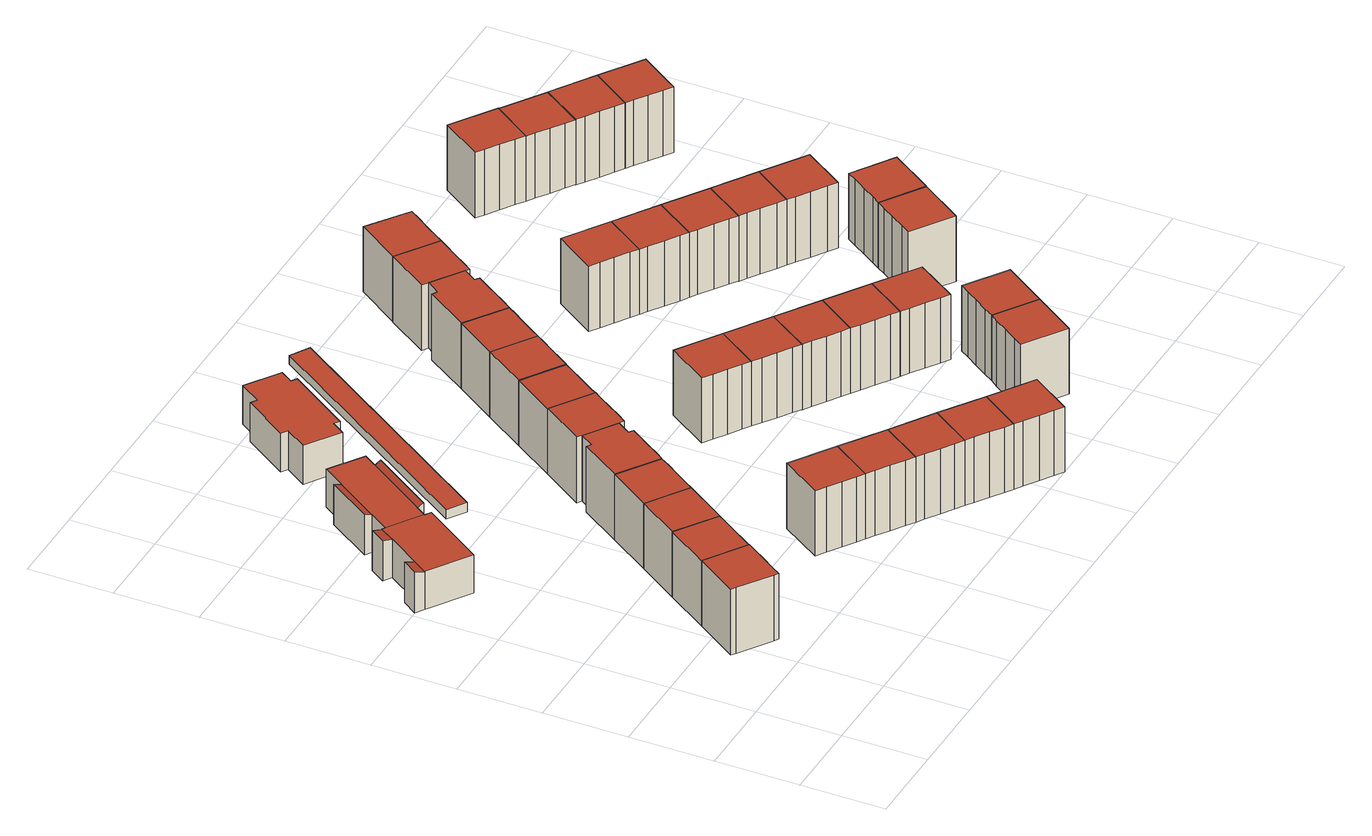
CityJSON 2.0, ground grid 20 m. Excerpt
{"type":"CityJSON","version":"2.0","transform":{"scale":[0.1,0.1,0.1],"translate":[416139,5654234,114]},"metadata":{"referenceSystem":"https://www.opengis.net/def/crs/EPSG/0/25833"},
"CityObjects":{
"building1":{"type":"Building","attributes":{"Dachtyp_tdc":"tdcPolyFlatRoof","Gemeindeschluessel":14612000,"Dachneigung":0,"QualitaetDacherkennung":58,"Geometrietyp2DReferenz":"3000","measuredHeight":16.73,"function":"31001_9998","roofType":"1000"},"geometry":[{"type":"Solid","lod":"2","boundaries":[[[[0,1,2,3]],[[1,4,5,2]],[[4,6,7,5]],[[6,8,9,7]],[[8,10,11,9]],[[10,12,13,11]],[[12,14,15,13]],[[14,16,17,15]],[[16,0,3,17]],[[16,14,12,10,8,6,4,1,0]],[[3,2,5,7,9,11,13,15,17]]]],"semantics":{"surfaces":[{"type":"WallSurface"},{"type":"RoofSurface"},{"type":"GroundSurface"}],"values":[[0,0,0,0,0,0,0,0,0,1,2]]}}]},
"building2":{"type":"Building","attributes":{"Dachtyp_tdc":"tdcPolyFlatRoof","Gemeindeschluessel":14612000,"Dachneigung":0,"QualitaetDacherkennung":48,"Geometrietyp2DReferenz":"3000","measuredHeight":16.63,"function":"31001_9998","roofType":"1000"},"geometry":[{"type":"Solid","lod":"2","boundaries":[[[[18,19,20,21]],[[19,22,9,20]],[[22,23,7,9]],[[22,19,18,24,25,26,23]],[[7,27,28,29,21,20,9]],[[23,26,27,7]],[[26,25,28,27]],[[25,24,29,28]],[[24,18,21,29]]]],"semantics":{"surfaces":[{"type":"WallSurface"},{"type":"RoofSurface"},{"type":"GroundSurface"}],"values":[[0,0,0,1,2,0,0,0,0]]}}]},
"building3":{"type":"Building","attributes":{"Gemeindeschluessel":14612000,"Geometrietyp2DReferenz":"3000","function":"31001_9998","roofType":"9999"},"children":["building3-1","building3-2","building3-3","building3-4","building3-5","building3-6"]},
"building3-1":{"type":"BuildingPart","attributes":{"Dachtyp_tdc":"tdcPolyFlatRoof","Dachneigung":15.28,"QualitaetDacherkennung":47,"Geometrietyp2DReferenz":"3000","measuredHeight":10.28,"roofType":"2100"},"parents":["building3"],"geometry":[{"type":"MultiSurface","lod":"2","boundaries":[[[30,31,32,33]],[[31,34,35,32]],[[34,36,37,35]],[[36,34,31,30]],[[33,32,35,37]]],"semantics":{"surfaces":[{"type":"WallSurface"},{"type":"RoofSurface"},{"type":"GroundSurface"}],"values":[0,0,0,1,2]}}]},
"building3-2":{"type":"BuildingPart","attributes":{"Dachtyp_tdc":"tdcPolyFlatRoof","Dachneigung":18.58,"QualitaetDacherkennung":58,"Geometrietyp2DReferenz":"3000","measuredHeight":10.23,"roofType":"2100"},"parents":["building3"],"geometry":[{"type":"MultiSurface","lod":"2","boundaries":[[[38,39,40,41]],[[42,43,44,45]],[[43,38,41,44]],[[43,42,39,38]],[[41,40,45,44]]],"semantics":{"surfaces":[{"type":"WallSurface"},{"type":"RoofSurface"},{"type":"GroundSurface"}],"values":[0,0,0,1,2]}}]},
"building3-3":{"type":"BuildingPart","attributes":{"Dachtyp_tdc":"tdcPolyFlatRoof","Dachneigung":10.5,"QualitaetDacherkennung":47,"Geometrietyp2DReferenz":"3000","measuredHeight":10.16,"roofType":"2100"},"parents":["building3"],"geometry":[{"type":"MultiSurface","lod":"2","boundaries":[[[46,47,48,49]],[[47,50,51,48]],[[52,46,49,53]],[[52,50,47,46]],[[49,48,51,53]]],"semantics":{"surfaces":[{"type":"WallSurface"},{"type":"RoofSurface"},{"type":"GroundSurface"}],"values":[0,0,0,1,2]}}]},
"building3-4":{"type":"BuildingPart","attributes":{"Dachtyp_tdc":"tdcPolyFlatRoof","Dachneigung":0,"QualitaetDacherkennung":80,"Geometrietyp2DReferenz":"3000","measuredHeight":9.72,"roofType":"1000"},"parents":["building3"],"geometry":[{"type":"MultiSurface","lod":"2","boundaries":[[[54,55,56,57,58]],[[50,59,60,51]],[[59,61,45,60]],[[61,42,45]],[[62,40,39]],[[62,63,64,40]],[[63,65,66,64]],[[65,67,68,69,66]],[[67,65,63,62,61,59,50,55,54]],[[57,56,51,60,45,40,64,66,69]]],"semantics":{"surfaces":[{"type":"WallSurface"},{"type":"RoofSurface"},{"type":"GroundSurface"}],"values":[0,0,0,0,0,0,0,0,1,2]}}]},
"building3-5":{"type":"BuildingPart","attributes":{"Dachtyp_tdc":"tdcPolyFlatRoof","Dachneigung":0,"QualitaetDacherkennung":65,"Geometrietyp2DReferenz":"3000","measuredHeight":9.79,"roofType":"1000"},"parents":["building3"],"geometry":[{"type":"MultiSurface","lod":"2","boundaries":[[[70,71,30,33,72]],[[73,74,52,53,37,36]],[[75,56,55]],[[75,76,77,56]],[[76,70,72,77]],[[76,75,78,74,73,71,70]],[[72,33,37,53,51,56,77]]],"semantics":{"surfaces":[{"type":"WallSurface"},{"type":"RoofSurface"},{"type":"GroundSurface"}],"values":[0,0,0,0,0,1,2]}}]},
"building3-6":{"type":"BuildingPart","attributes":{"Dachtyp_tdc":"tdcPolyFlatRoof","Dachneigung":25.01,"QualitaetDacherkennung":67,"Geometrietyp2DReferenz":"3000","measuredHeight":10.28,"roofType":"2100"},"parents":["building3"],"geometry":[{"type":"MultiSurface","lod":"2","boundaries":[[[79,58,57,80]],[[68,81,82,69]],[[81,79,80,82]],[[81,68,58,79]],[[80,57,69,82]]],"semantics":{"surfaces":[{"type":"WallSurface"},{"type":"RoofSurface"},{"type":"GroundSurface"}],"values":[0,0,0,1,2]}}]},
"building4":{"type":"Building","attributes":{"Dachtyp_tdc":"tdcPolyFlatRoof","Gemeindeschluessel":14612000,"Dachneigung":0,"QualitaetDacherkennung":60,"Geometrietyp2DReferenz":"3000","measuredHeight":16.72,"function":"31001_9998","roofType":"1000"},"geometry":[{"type":"Solid","lod":"2","boundaries":[[[[83,84,27,28]],[[84,85,86,27]],[[85,87,88,86]],[[87,89,90,88]],[[89,91,92,90]],[[91,93,94,92]],[[93,83,28,94]],[[93,91,89,87,85,84,83]],[[28,27,86,88,90,92,94]]]],"semantics":{"surfaces":[{"type":"WallSurface"},{"type":"RoofSurface"},{"type":"GroundSurface"}],"values":[[0,0,0,0,0,0,0,1,2]]}}]},
"building5":{"type":"Building","attributes":{"Dachtyp_tdc":"tdcPolyFlatRoof","Gemeindeschluessel":14612000,"Dachneigung":0,"QualitaetDacherkennung":59,"Geometrietyp2DReferenz":"3000","measuredHeight":16.73,"function":"31001_9998","roofType":"1000"},"geometry":[{"type":"Solid","lod":"2","boundaries":[[[[95,87,88,96]],[[87,85,86,88]],[[85,97,98,86]],[[97,99,100,98]],[[99,101,102,100]],[[101,103,104,102]],[[103,95,96,104]],[[103,101,99,97,85,87,95]],[[96,88,86,98,100,102,104]]]],"semantics":{"surfaces":[{"type":"WallSurface"},{"type":"RoofSurface"},{"type":"GroundSurface"}],"values":[[0,0,0,0,0,0,0,1,2]]}}]},
"building6":{"type":"Building","attributes":{"Dachtyp_tdc":"tdcPolyFlatRoof","Gemeindeschluessel":14612000,"Dachneigung":0,"QualitaetDacherkennung":59,"Geometrietyp2DReferenz":"3000","measuredHeight":16.77,"function":"31001_9998","roofType":"1000"},"geometry":[{"type":"Solid","lod":"2","boundaries":[[[[105,106,107,108]],[[106,109,110,107]],[[109,111,112,110]],[[111,113,100,112]],[[113,114,98,100]],[[114,115,116,98]],[[115,117,118,116]],[[119,120,121,122]],[[120,123,124,121]],[[123,105,108,124]],[[123,120,119,117,115,114,113,111,109,106,105]],[[108,107,110,112,100,98,116,118,122,121,124]],[[117,119,122,118]]]],"semantics":{"surfaces":[{"type":"WallSurface"},{"type":"RoofSurface"},{"type":"GroundSurface"}],"values":[[0,0,0,0,0,0,0,0,0,0,1,2,0]]}}]},
"building7":{"type":"Building","attributes":{"Dachtyp_tdc":"tdcPolyFlatRoof","Gemeindeschluessel":14612000,"Dachneigung":0,"QualitaetDacherkennung":51,"Geometrietyp2DReferenz":"3000","measuredHeight":16.73,"function":"31001_9998","roofType":"1000"},"geometry":[{"type":"Solid","lod":"2","boundaries":[[[[125,126,127,128]],[[126,129,130,127]],[[129,131,132,130]],[[131,133,134,132]],[[133,135,136,134]],[[135,137,138,136]],[[137,125,128,138]],[[137,135,133,131,129,126,125]],[[128,127,130,132,134,136,138]]]],"semantics":{"surfaces":[{"type":"WallSurface"},{"type":"RoofSurface"},{"type":"GroundSurface"}],"values":[[0,0,0,0,0,0,0,1,2]]}}]},
"building8":{"type":"Building","attributes":{"Dachtyp_tdc":"tdcPolyFlatRoof","Gemeindeschluessel":14612000,"Dachneigung":0,"QualitaetDacherkennung":55,"Geometrietyp2DReferenz":"3000","measuredHeight":16.73,"function":"31001_9998","roofType":"1000"},"geometry":[{"type":"Solid","lod":"2","boundaries":[[[[139,140,141,142]],[[140,135,136,141]],[[135,133,134,136]],[[133,143,144,134]],[[143,145,146,144]],[[145,147,148,146]],[[147,139,142,148]],[[147,145,143,133,135,140,139]],[[142,141,136,134,144,146,148]]]],"semantics":{"surfaces":[{"type":"WallSurface"},{"type":"RoofSurface"},{"type":"GroundSurface"}],"values":[[0,0,0,0,0,0,0,1,2]]}}]},
"building9":{"type":"Building","attributes":{"Dachtyp_tdc":"tdcPolyFlatRoof","Gemeindeschluessel":14612000,"Dachneigung":0,"QualitaetDacherkennung":57,"Geometrietyp2DReferenz":"3000","measuredHeight":16.73,"function":"31001_9998","roofType":"1000"},"geometry":[{"type":"Solid","lod":"2","boundaries":[[[[120,119,122,121]],[[119,149,150,122]],[[149,151,152,150]],[[151,153,154,152]],[[153,155,156,154]],[[155,157,158,156]],[[157,159,160,158]],[[159,161,162,160]],[[161,120,121,162]],[[161,159,157,155,153,151,149,119,120]],[[121,122,150,152,154,156,158,160,162]]]],"semantics":{"surfaces":[{"type":"WallSurface"},{"type":"RoofSurface"},{"type":"GroundSurface"}],"values":[[0,0,0,0,0,0,0,0,0,1,2]]}}]},
"building10":{"type":"Building","attributes":{"Dachtyp_tdc":"tdcPolyFlatRoof","Gemeindeschluessel":14612000,"Dachneigung":0,"QualitaetDacherkennung":72,"Geometrietyp2DReferenz":"3000","measuredHeight":9.89,"function":"31001_9998","roofType":"1000"},"geometry":[{"type":"Solid","lod":"2","boundaries":[[[[163,164,165,166]],[[164,167,168,165]],[[167,169,170,168]],[[169,171,172,170]],[[171,173,174,172]],[[173,175,176,174]],[[175,177,178,176]],[[177,179,180,178]],[[179,181,182,180]],[[181,183,184,182]],[[183,185,186,184]],[[185,163,166,186]],[[185,183,181,179,177,175,173,171,169,167,164,163]],[[166,165,168,170,172,174,176,178,180,182,184,186]]]],"semantics":{"surfaces":[{"type":"WallSurface"},{"type":"RoofSurface"},{"type":"GroundSurface"}],"values":[[0,0,0,0,0,0,0,0,0,0,0,0,1,2]]}}]},
"building11":{"type":"Building","attributes":{"Dachtyp_tdc":"tdcPolyFlatRoof","Gemeindeschluessel":14612000,"Dachneigung":0,"QualitaetDacherkennung":54,"Geometrietyp2DReferenz":"3000","measuredHeight":16.71,"function":"31001_9998","roofType":"1000"},"geometry":[{"type":"Solid","lod":"2","boundaries":[[[[187,188,189,190]],[[188,145,146,189]],[[145,143,144,146]],[[143,191,192,144]],[[191,193,194,192]],[[193,195,196,194]],[[195,187,190,196]],[[195,193,191,143,145,188,187]],[[190,189,146,144,192,194,196]]]],"semantics":{"surfaces":[{"type":"WallSurface"},{"type":"RoofSurface"},{"type":"GroundSurface"}],"values":[[0,0,0,0,0,0,0,1,2]]}}]},
"building12":{"type":"Building","attributes":{"Dachtyp_tdc":"tdcPolyFlatRoof","Gemeindeschluessel":14612000,"Dachneigung":2.97,"QualitaetDacherkennung":89,"Geometrietyp2DReferenz":"3000","measuredHeight":2.44,"function":"31001_2463","roofType":"2100"},"geometry":[{"type":"Solid","lod":"2","boundaries":[[[[197,198,199,200]],[[198,201,202,199]],[[201,203,204,202]],[[203,197,200,204]],[[203,201,198,197]],[[200,199,202,204]]]],"semantics":{"surfaces":[{"type":"WallSurface"},{"type":"RoofSurface"},{"type":"GroundSurface"}],"values":[[0,0,0,0,1,2]]}}]},
"building13":{"type":"Building","attributes":{"Dachtyp_tdc":"tdcPolyFlatRoof","Gemeindeschluessel":14612000,"Dachneigung":0,"QualitaetDacherkennung":47,"Geometrietyp2DReferenz":"3000","measuredHeight":16.6,"function":"31001_9998","roofType":"1000"},"geometry":[{"type":"Solid","lod":"2","boundaries":[[[[205,206,152,154]],[[206,207,208,152]],[[207,209,210,208]],[[209,211,212,210]],[[211,213,214,212]],[[213,215,216,214]],[[215,205,154,216]],[[215,213,211,209,207,206,205]],[[154,152,208,210,212,214,216]]]],"semantics":{"surfaces":[{"type":"WallSurface"},{"type":"RoofSurface"},{"type":"GroundSurface"}],"values":[[0,0,0,0,0,0,0,1,2]]}}]},
"building14":{"type":"Building","attributes":{"Dachtyp_tdc":"tdcPolyFlatRoof","Gemeindeschluessel":14612000,"Dachneigung":0,"QualitaetDacherkennung":55,"Geometrietyp2DReferenz":"3000","measuredHeight":16.75,"function":"31001_9998","roofType":"1000"},"geometry":[{"type":"Solid","lod":"2","boundaries":[[[[217,218,219,220]],[[218,193,194,219]],[[193,191,192,194]],[[191,221,222,192]],[[221,223,224,222]],[[223,225,226,224]],[[225,217,220,226]],[[225,223,221,191,193,218,217]],[[220,219,194,192,222,224,226]]]],"semantics":{"surfaces":[{"type":"WallSurface"},{"type":"RoofSurface"},{"type":"GroundSurface"}],"values":[[0,0,0,0,0,0,0,1,2]]}}]},
"building15":{"type":"Building","attributes":{"Dachtyp_tdc":"tdcPolyFlatRoof","Gemeindeschluessel":14612000,"Dachneigung":0,"QualitaetDacherkennung":54,"Geometrietyp2DReferenz":"3000","measuredHeight":16.69,"function":"31001_9998","roofType":"1000"},"geometry":[{"type":"Solid","lod":"2","boundaries":[[[[227,228,208,210]],[[228,229,230,208]],[[229,231,232,230]],[[231,233,234,232]],[[233,235,236,234]],[[235,237,238,236]],[[237,227,210,238]],[[237,235,233,231,229,228,227]],[[210,208,230,232,234,236,238]]]],"semantics":{"surfaces":[{"type":"WallSurface"},{"type":"RoofSurface"},{"type":"GroundSurface"}],"values":[[0,0,0,0,0,0,0,1,2]]}}]},
"building16":{"type":"Building","attributes":{"Dachtyp_tdc":"tdcPolyFlatRoof","Gemeindeschluessel":14612000,"Dachneigung":0,"QualitaetDacherkennung":51,"Geometrietyp2DReferenz":"3000","measuredHeight":16.77,"function":"31001_9998","roofType":"1000"},"geometry":[{"type":"Solid","lod":"2","boundaries":[[[[239,240,241,242]],[[240,243,244,241]],[[243,245,246,244]],[[245,223,224,246]],[[223,221,222,224]],[[221,247,248,222]],[[247,239,242,248]],[[247,221,223,245,243,240,239]],[[242,241,244,246,224,222,248]]]],"semantics":{"surfaces":[{"type":"WallSurface"},{"type":"RoofSurface"},{"type":"GroundSurface"}],"values":[[0,0,0,0,0,0,0,1,2]]}}]},
"building17":{"type":"Building","attributes":{"Dachtyp_tdc":"tdcPolyFlatRoof","Gemeindeschluessel":14612000,"Dachneigung":0,"QualitaetDacherkennung":54,"Geometrietyp2DReferenz":"3000","measuredHeight":16.66,"function":"31001_9998","roofType":"1000"},"geometry":[{"type":"Solid","lod":"2","boundaries":[[[[249,250,251,252]],[[250,253,254,251]],[[253,255,256,254]],[[255,257,258,256]],[[257,259,260,258]],[[259,261,262,260]],[[261,249,252,262]],[[261,259,257,255,253,250,249]],[[252,251,254,256,258,260,262]]]],"semantics":{"surfaces":[{"type":"WallSurface"},{"type":"RoofSurface"},{"type":"GroundSurface"}],"values":[[0,0,0,0,0,0,0,1,2]]}}]},
"building18":{"type":"Building","attributes":{"Dachtyp_tdc":"tdcPolyFlatRoof","Gemeindeschluessel":14612000,"Dachneigung":0,"QualitaetDacherkennung":50,"Geometrietyp2DReferenz":"3000","measuredHeight":16.63,"function":"31001_9998","roofType":"1000"},"geometry":[{"type":"Solid","lod":"2","boundaries":[[[[231,229,230,232]],[[229,263,264,230]],[[263,265,266,264]],[[265,267,268,266]],[[267,269,270,268]],[[269,271,272,270]],[[271,231,232,272]],[[271,269,267,265,263,229,231]],[[232,230,264,266,268,270,272]]]],"semantics":{"surfaces":[{"type":"WallSurface"},{"type":"RoofSurface"},{"type":"GroundSurface"}],"values":[[0,0,0,0,0,0,0,1,2]]}}]},
"building19":{"type":"Building","attributes":{"Dachtyp_tdc":"tdcPolyFlatRoof","Gemeindeschluessel":14612000,"Dachneigung":0,"QualitaetDacherkennung":56,"Geometrietyp2DReferenz":"3000","measuredHeight":16.66,"function":"31001_9998","roofType":"1000"},"geometry":[{"type":"Solid","lod":"2","boundaries":[[[[273,274,275,276]],[[274,259,260,275]],[[259,257,258,260]],[[257,277,278,258]],[[277,279,280,278]],[[279,281,282,280]],[[281,273,276,282]],[[281,279,277,257,259,274,273]],[[276,275,260,258,278,280,282]]]],"semantics":{"surfaces":[{"type":"WallSurface"},{"type":"RoofSurface"},{"type":"GroundSurface"}],"values":[[0,0,0,0,0,0,0,1,2]]}}]},
"building20":{"type":"Building","attributes":{"Dachtyp_tdc":"tdcPolyFlatRoof","Gemeindeschluessel":14612000,"Dachneigung":0,"QualitaetDacherkennung":61,"Geometrietyp2DReferenz":"3000","measuredHeight":16.8,"function":"31001_9998","roofType":"1000"},"geometry":[{"type":"Solid","lod":"2","boundaries":[[[[283,284,285,286]],[[284,287,288,285]],[[287,289,290,288]],[[289,291,266,290]],[[291,292,264,266]],[[292,293,294,264]],[[293,295,296,294]],[[295,297,298,296]],[[297,299,300,298]],[[299,301,302,300]],[[301,283,286,302]],[[301,299,297,295,293,292,291,289,287,284,283]],[[286,285,288,290,266,264,294,296,298,300,302]]]],"semantics":{"surfaces":[{"type":"WallSurface"},{"type":"RoofSurface"},{"type":"GroundSurface"}],"values":[[0,0,0,0,0,0,0,0,0,0,0,1,2]]}}]},
"building21":{"type":"Building","attributes":{"Dachtyp_tdc":"tdcPolyFlatRoof","Gemeindeschluessel":14612000,"Dachneigung":0,"QualitaetDacherkennung":55,"Geometrietyp2DReferenz":"3000","measuredHeight":16.69,"function":"31001_9998","roofType":"1000"},"geometry":[{"type":"Solid","lod":"2","boundaries":[[[[279,277,303,304]],[[277,305,306,303]],[[305,307,308,306]],[[307,309,310,308]],[[309,311,312,310]],[[311,313,314,312]],[[313,279,304,314]],[[313,311,309,307,305,277,279]],[[304,303,306,308,310,312,314]]]],"semantics":{"surfaces":[{"type":"WallSurface"},{"type":"RoofSurface"},{"type":"GroundSurface"}],"values":[[0,0,0,0,0,0,0,1,2]]}}]},
"building22":{"type":"Building","attributes":{"Dachtyp_tdc":"tdcPolyFlatRoof","Gemeindeschluessel":14612000,"Dachneigung":0,"QualitaetDacherkennung":51,"Geometrietyp2DReferenz":"3000","measuredHeight":16.71,"function":"31001_9998","roofType":"1000"},"geometry":[{"type":"Solid","lod":"2","boundaries":[[[[315,316,317,318]],[[316,319,320,317]],[[319,321,322,320]],[[321,323,324,322]],[[323,325,326,324]],[[325,327,328,326]],[[327,315,318,328]],[[327,325,323,321,319,316,315]],[[318,317,320,322,324,326,328]]]],"semantics":{"surfaces":[{"type":"WallSurface"},{"type":"RoofSurface"},{"type":"GroundSurface"}],"values":[[0,0,0,0,0,0,0,1,2]]}}]},
"building23":{"type":"Building","attributes":{"Dachtyp_tdc":"tdcPolyFlatRoof","Gemeindeschluessel":14612000,"Dachneigung":0,"QualitaetDacherkennung":54,"Geometrietyp2DReferenz":"3000","measuredHeight":16.67,"function":"31001_9998","roofType":"1000"},"geometry":[{"type":"Solid","lod":"2","boundaries":[[[[307,305,306,308]],[[305,329,330,306]],[[329,331,332,330]],[[331,333,334,332]],[[333,335,336,334]],[[335,337,338,336]],[[337,307,308,338]],[[337,335,333,331,329,305,307]],[[308,306,330,332,334,336,338]]]],"semantics":{"surfaces":[{"type":"WallSurface"},{"type":"RoofSurface"},{"type":"GroundSurface"}],"values":[[0,0,0,0,0,0,0,1,2]]}}]},
"building24":{"type":"Building","attributes":{"Dachtyp_tdc":"tdcPolyFlatRoof","Gemeindeschluessel":14612000,"Dachneigung":0,"QualitaetDacherkennung":59,"Geometrietyp2DReferenz":"3000","measuredHeight":16.66,"function":"31001_9998","roofType":"1000"},"geometry":[{"type":"Solid","lod":"2","boundaries":[[[[339,340,298,300]],[[340,341,342,298]],[[341,343,344,342]],[[343,345,346,344]],[[345,347,348,346]],[[347,349,350,348]],[[349,351,352,350]],[[351,353,354,352]],[[353,339,300,354]],[[353,351,349,347,345,343,341,340,339]],[[300,298,342,344,346,348,350,352,354]]]],"semantics":{"surfaces":[{"type":"WallSurface"},{"type":"RoofSurface"},{"type":"GroundSurface"}],"values":[[0,0,0,0,0,0,0,0,0,1,2]]}}]},
"building25":{"type":"Building","attributes":{"Dachtyp_tdc":"tdcPolyFlatRoof","Gemeindeschluessel":14612000,"Dachneigung":0,"QualitaetDacherkennung":48,"Geometrietyp2DReferenz":"3000","measuredHeight":16.61,"function":"31001_9998","roofType":"1000"},"geometry":[{"type":"Solid","lod":"2","boundaries":[[[[331,329,355,356]],[[329,357,358,355]],[[357,359,360,358]],[[359,361,362,360]],[[361,363,364,362]],[[363,365,366,364]],[[365,331,356,366]],[[365,363,361,359,357,329,331]],[[356,355,358,360,362,364,366]]]],"semantics":{"surfaces":[{"type":"WallSurface"},{"type":"RoofSurface"},{"type":"GroundSurface"}],"values":[[0,0,0,0,0,0,0,1,2]]}}]},
"building26":{"type":"Building","attributes":{"Dachtyp_tdc":"tdcPolyFlatRoof","Gemeindeschluessel":14612000,"Dachneigung":0,"QualitaetDacherkennung":52,"Geometrietyp2DReferenz":"3000","measuredHeight":16.68,"function":"31001_9998","roofType":"1000"},"geometry":[{"type":"Solid","lod":"2","boundaries":[[[[323,367,368,369]],[[367,370,371,368]],[[370,372,373,371]],[[372,374,375,373]],[[374,376,377,375]],[[376,325,378,377]],[[325,323,369,378]],[[325,376,374,372,370,367,323]],[[369,368,371,373,375,377,378]]]],"semantics":{"surfaces":[{"type":"WallSurface"},{"type":"RoofSurface"},{"type":"GroundSurface"}],"values":[[0,0,0,0,0,0,0,1,2]]}}]},
"building27":{"type":"Building","attributes":{"Dachtyp_tdc":"tdcPolyFlatRoof","Gemeindeschluessel":14612000,"Dachneigung":0,"QualitaetDacherkennung":60,"Geometrietyp2DReferenz":"3000","measuredHeight":16.66,"function":"31001_9998","roofType":"1000"},"geometry":[{"type":"Solid","lod":"2","boundaries":[[[[345,343,379,380]],[[343,381,382,379]],[[381,383,384,382]],[[383,385,386,384]],[[385,387,388,386]],[[387,389,390,388]],[[389,345,380,390]],[[389,387,385,383,381,343,345]],[[380,379,382,384,386,388,390]]]],"semantics":{"surfaces":[{"type":"WallSurface"},{"type":"RoofSurface"},{"type":"GroundSurface"}],"values":[[0,0,0,0,0,0,0,1,2]]}}]},
"building28":{"type":"Building","attributes":{"Dachtyp_tdc":"tdcPolyFlatRoof","Gemeindeschluessel":14612000,"Dachneigung":0,"QualitaetDacherkennung":49,"Geometrietyp2DReferenz":"3000","measuredHeight":16.64,"function":"31001_9998","roofType":"1000"},"geometry":[{"type":"Solid","lod":"2","boundaries":[[[[391,392,393,394]],[[392,395,396,393]],[[395,397,398,396]],[[397,399,400,398]],[[399,401,402,400]],[[401,403,404,402]],[[403,391,394,404]],[[403,401,399,397,395,392,391]],[[394,393,396,398,400,402,404]]]],"semantics":{"surfaces":[{"type":"WallSurface"},{"type":"RoofSurface"},{"type":"GroundSurface"}],"values":[[0,0,0,0,0,0,0,1,2]]}}]},
"building29":{"type":"Building","attributes":{"Dachtyp_tdc":"tdcPolyFlatRoof","Gemeindeschluessel":14612000,"Dachneigung":0,"QualitaetDacherkennung":51,"Geometrietyp2DReferenz":"3000","measuredHeight":16.65,"function":"31001_9998","roofType":"1000"},"geometry":[{"type":"Solid","lod":"2","boundaries":[[[[399,397,398,400]],[[397,405,406,398]],[[405,407,408,406]],[[407,409,410,408]],[[409,411,412,410]],[[411,413,414,412]],[[413,399,400,414]],[[413,411,409,407,405,397,399]],[[400,398,406,408,410,412,414]]]],"semantics":{"surfaces":[{"type":"WallSurface"},{"type":"RoofSurface"},{"type":"GroundSurface"}],"values":[[0,0,0,0,0,0,0,1,2]]}}]},
"building30":{"type":"Building","attributes":{"Dachtyp_tdc":"tdcPolyFlatRoof","Gemeindeschluessel":14612000,"Dachneigung":0,"QualitaetDacherkennung":48,"Geometrietyp2DReferenz":"3000","measuredHeight":16.63,"function":"31001_9998","roofType":"1000"},"geometry":[{"type":"Solid","lod":"2","boundaries":[[[[415,407,416,417]],[[407,405,418,416]],[[405,419,420,418]],[[419,421,422,420]],[[421,423,424,422]],[[423,425,426,424]],[[425,415,417,426]],[[425,423,421,419,405,407,415]],[[417,416,418,420,422,424,426]]]],"semantics":{"surfaces":[{"type":"WallSurface"},{"type":"RoofSurface"},{"type":"GroundSurface"}],"values":[[0,0,0,0,0,0,0,1,2]]}}]},
"building31":{"type":"Building","attributes":{"Dachtyp_tdc":"tdcPolyFlatRoof","Gemeindeschluessel":14612000,"Dachneigung":0,"QualitaetDacherkennung":50,"Geometrietyp2DReferenz":"3000","measuredHeight":16.64,"function":"31001_9998","roofType":"1000"},"geometry":[{"type":"Solid","lod":"2","boundaries":[[[[427,421,428,429]],[[421,419,430,428]],[[419,431,432,430]],[[431,433,434,432]],[[433,435,436,434]],[[435,437,438,436]],[[437,427,429,438]],[[437,435,433,431,419,421,427]],[[429,428,430,432,434,436,438]]]],"semantics":{"surfaces":[{"type":"WallSurface"},{"type":"RoofSurface"},{"type":"GroundSurface"}],"values":[[0,0,0,0,0,0,0,1,2]]}}]},
"building32":{"type":"Building","attributes":{"Dachtyp_tdc":"tdcPolyFlatRoof","Gemeindeschluessel":14612000,"Dachneigung":0,"QualitaetDacherkennung":48,"Geometrietyp2DReferenz":"3000","measuredHeight":16.71,"function":"31001_9998","roofType":"1000"},"geometry":[{"type":"Solid","lod":"2","boundaries":[[[[439,440,441,442]],[[440,443,444,441]],[[443,445,446,444]],[[445,447,448,446]],[[447,449,450,448]],[[449,451,452,450]],[[451,439,442,452]],[[451,449,447,445,443,440,439]],[[442,441,444,446,448,450,452]]]],"semantics":{"surfaces":[{"type":"WallSurface"},{"type":"RoofSurface"},{"type":"GroundSurface"}],"values":[[0,0,0,0,0,0,0,1,2]]}}]},
"building33":{"type":"Building","attributes":{"Dachtyp_tdc":"tdcPolyFlatRoof","Gemeindeschluessel":14612000,"Dachneigung":0,"QualitaetDacherkennung":50,"Geometrietyp2DReferenz":"3000","measuredHeight":16.69,"function":"31001_9998","roofType":"1000"},"geometry":[{"type":"Solid","lod":"2","boundaries":[[[[453,454,455,456]],[[454,433,434,455]],[[433,431,432,434]],[[431,457,458,432]],[[457,459,460,458]],[[459,461,462,460]],[[461,453,456,462]],[[461,459,457,431,433,454,453]],[[456,455,434,432,458,460,462]]]],"semantics":{"surfaces":[{"type":"WallSurface"},{"type":"RoofSurface"},{"type":"GroundSurface"}],"values":[[0,0,0,0,0,0,0,1,2]]}}]},
"building34":{"type":"Building","attributes":{"Dachtyp_tdc":"tdcPolyFlatRoof","Gemeindeschluessel":14612000,"Dachneigung":0,"QualitaetDacherkennung":53,"Geometrietyp2DReferenz":"3000","measuredHeight":16.74,"function":"31001_9998","roofType":"1000"},"geometry":[{"type":"Solid","lod":"2","boundaries":[[[[463,464,465,448]],[[464,466,467,465]],[[466,468,469,467]],[[468,470,471,469]],[[470,472,473,471]],[[472,474,450,473]],[[474,463,448,450]],[[474,472,470,468,466,464,463]],[[448,465,467,469,471,473,450]]]],"semantics":{"surfaces":[{"type":"WallSurface"},{"type":"RoofSurface"},{"type":"GroundSurface"}],"values":[[0,0,0,0,0,0,0,1,2]]}}]},
"building35":{"type":"Building","attributes":{"Dachtyp_tdc":"tdcPolyFlatRoof","Gemeindeschluessel":14612000,"Dachneigung":0,"QualitaetDacherkennung":61,"Geometrietyp2DReferenz":"3000","measuredHeight":16.74,"function":"31001_9998","roofType":"1000"},"geometry":[{"type":"Solid","lod":"2","boundaries":[[[[475,476,477,478]],[[476,479,480,477]],[[479,481,482,480]],[[481,483,484,482]],[[483,485,486,484]],[[485,487,488,486]],[[487,475,478,488]],[[487,485,483,481,479,476,475]],[[478,477,480,482,484,486,488]]]],"semantics":{"surfaces":[{"type":"WallSurface"},{"type":"RoofSurface"},{"type":"GroundSurface"}],"values":[[0,0,0,0,0,0,0,1,2]]}}]},
"building36":{"type":"Building","attributes":{"Dachtyp_tdc":"tdcPolyFlatRoof","Gemeindeschluessel":14612000,"Dachneigung":0,"QualitaetDacherkennung":59,"Geometrietyp2DReferenz":"3000","measuredHeight":16.66,"function":"31001_9998","roofType":"1000"},"geometry":[{"type":"Solid","lod":"2","boundaries":[[[[489,490,491,492]],[[490,493,486,491]],[[493,494,484,486]],[[494,495,496,484]],[[495,497,498,496]],[[497,499,500,498]],[[499,489,492,500]],[[499,497,495,494,493,490,489]],[[492,491,486,484,496,498,500]]]],"semantics":{"surfaces":[{"type":"WallSurface"},{"type":"RoofSurface"},{"type":"GroundSurface"}],"values":[[0,0,0,0,0,0,0,1,2]]}}]},
"building37":{"type":"Building","attributes":{"Dachtyp_tdc":"tdcPolyFlatRoof","Gemeindeschluessel":14612000,"Dachneigung":0,"QualitaetDacherkennung":62,"Geometrietyp2DReferenz":"3000","measuredHeight":16.74,"function":"31001_9998","roofType":"1000"},"geometry":[{"type":"Solid","lod":"2","boundaries":[[[[501,502,503,504]],[[502,505,506,503]],[[505,507,508,506]],[[507,509,510,508]],[[509,511,512,510]],[[511,513,514,512]],[[513,501,504,514]],[[513,511,509,507,505,502,501]],[[504,503,506,508,510,512,514]]]],"semantics":{"surfaces":[{"type":"WallSurface"},{"type":"RoofSurface"},{"type":"GroundSurface"}],"values":[[0,0,0,0,0,0,0,1,2]]}}]},
"building38":{"type":"Building","attributes":{"Dachtyp_tdc":"tdcPolyFlatRoof","Gemeindeschluessel":14612000,"Dachneigung":0,"QualitaetDacherkennung":62,"Geometrietyp2DReferenz":"3000","measuredHeight":16.75,"function":"31001_9998","roofType":"1000"},"geometry":[{"type":"Solid","lod":"2","boundaries":[[[[515,516,517,518]],[[516,511,512,517]],[[511,509,510,512]],[[509,519,520,510]],[[519,521,522,520]],[[521,523,524,522]],[[523,515,518,524]],[[523,521,519,509,511,516,515]],[[518,517,512,510,520,522,524]]]],"semantics":{"surfaces":[{"type":"WallSurface"},{"type":"RoofSurface"},{"type":"GroundSurface"}],"values":[[0,0,0,0,0,0,0,1,2]]}}]}
},
"vertices":[
[246,278,180],[171,329,180],[171,329,12],[246,278,12],[161,336,180],[161,336,12],[229,437,180],[229,437,12],[325,373,180],[325,373,12],[312,354,180],[312,354,12],[292,323,180],[292,323,12],[271,293,180],[271,293,12],[257,271,180],[257,271,12],
[359,423,178],[338,392,178],[338,392,12],[359,423,12],[325,373,178],[229,437,178],[380,455,178],[393,475,178],[298,539,178],[298,539,12],[393,475,12],[380,455,12],
[29,986,108],[9,999,115],[9,999,12],[29,986,12],[34,1035,115],[34,1035,12],[54,1022,108],[54,1022,12],
[225,1293,114],[240,1283,108],[240,1283,12],[225,1293,12],[168,1176,108],[153,1186,114],[153,1186,12],[168,1176,12],
[85,1111,114],[109,1147,114],[109,1147,12],[85,1111,12],[129,1134,109],[129,1134,12],[105,1098,109],[105,1098,12],
[232,1102,109],[215,1076,109],[215,1076,12],[232,1102,12],[232,1102,107],[136,1129,109],[136,1129,12],[168,1176,109],[240,1283,109],[275,1335,109],[275,1335,12],[354,1281,109],[354,1281,12],[334,1251,109],[334,1251,107],[334,1251,12],
[128,919,110],[29,986,110],[128,919,12],[54,1022,110],[105,1098,110],[215,1076,110],[229,1067,110],[229,1067,12],[129,1134,110],
[246,1093,115],[246,1093,12],[347,1242,115],[347,1242,12],
[393,475,179],[298,539,179],[364,638,179],[364,638,12],[460,574,179],[460,574,12],[447,555,179],[447,555,12],[427,525,179],[427,525,12],[405,492,179],[405,492,12],
[472,592,179],[472,592,12],[432,739,179],[432,739,12],[527,675,179],[527,675,12],[514,654,179],[514,654,12],[492,622,179],[492,622,12],
[593,773,180],[580,753,180],[580,753,12],[593,773,12],[560,724,180],[560,724,12],[539,692,180],[539,692,12],[527,675,180],[432,739,180],[497,837,180],[497,837,12],[509,830,180],[509,830,12],[530,862,180],[604,812,180],[604,812,12],[530,862,12],[583,780,180],[583,780,12],
[620,301,176],[590,321,176],[590,321,9],[620,301,9],[566,337,176],[566,337,9],[631,434,176],[631,434,9],[733,366,176],[733,366,9],[668,269,176],[668,269,9],[650,281,176],[650,281,9],
[717,236,176],[688,256,176],[688,256,9],[717,236,9],[834,298,176],[834,298,9],[769,201,176],[769,201,9],[749,215,176],[749,215,9],
[519,869,180],[519,869,12],[586,970,180],[586,970,12],[683,905,180],[683,905,12],[671,888,180],[671,888,12],[649,855,180],[649,855,12],[630,826,180],[630,826,12],[615,805,180],[615,805,12],
[329,1414,111],[364,1466,111],[364,1466,12],[329,1414,12],[349,1476,111],[349,1476,12],[421,1583,111],[421,1583,12],[436,1573,111],[436,1573,12],[471,1624,111],[471,1624,12],[550,1571,111],[550,1571,12],[530,1541,111],[530,1541,12],[543,1532,111],[543,1532,12],[442,1383,111],[442,1383,12],[429,1392,111],[429,1392,12],[408,1361,111],[408,1361,12],
[818,168,176],[788,189,176],[788,189,9],[818,168,9],[934,232,176],[934,232,9],[869,135,176],[869,135,9],[848,148,176],[848,148,9],
[712,1633,33],[754,1605,35],[754,1605,11],[712,1633,11],[390,1062,35],[390,1062,11],[348,1090,33],[348,1090,11],
[683,905,178],[586,970,178],[654,1070,178],[654,1070,12],[750,1006,178],[750,1006,12],[739,989,178],[739,989,12],[718,957,178],[718,957,12],[696,925,178],[696,925,12],
[918,102,176],[888,122,176],[888,122,9],[918,102,9],[1032,165,176],[1032,165,9],[967,69,176],[967,69,9],[948,81,176],[948,81,9],
[750,1006,179],[654,1070,179],[720,1170,179],[720,1170,12],[817,1105,179],[817,1105,12],[805,1087,179],[805,1087,12],[784,1056,179],[784,1056,12],[764,1026,179],[764,1026,12],
[1070,0,176],[1049,14,176],[1049,14,9],[1070,0,9],[1019,34,176],[1019,34,9],[986,56,176],[986,56,9],[1135,97,176],[1135,97,9],
[882,695,177],[854,714,177],[854,714,11],[882,695,11],[831,730,177],[831,730,11],[897,828,177],[897,828,11],[997,761,177],[997,761,11],[931,663,177],[931,663,11],[913,675,177],[913,675,11],
[787,1269,179],[787,1269,12],[883,1204,179],[883,1204,12],[872,1186,179],[872,1186,12],[850,1155,179],[850,1155,12],[830,1125,179],[830,1125,12],
[982,628,177],[953,648,177],[953,648,11],[982,628,11],[1099,693,177],[1099,693,11],[1033,594,177],[1033,594,11],[1014,607,177],[1014,607,11],
[952,1306,180],[939,1287,180],[939,1287,12],[952,1306,12],[918,1255,180],[918,1255,12],[898,1225,180],[898,1225,12],[883,1204,180],[787,1269,180],[855,1371,180],[855,1371,12],[867,1364,180],[867,1364,12],[890,1395,180],[890,1395,12],[964,1345,180],[964,1345,12],[943,1314,180],[943,1314,12],
[1099,693,10],[1033,594,10],[1197,627,177],[1197,627,10],[1131,529,177],[1131,529,10],[1112,541,177],[1112,541,10],[1082,561,177],[1082,561,10],[1053,581,177],[1053,581,10],
[1232,181,178],[1247,202,178],[1247,202,10],[1232,181,10],[1268,234,178],[1268,234,10],[1288,264,178],[1288,264,10],[1302,283,178],[1302,283,10],[1398,218,178],[1398,218,10],[1329,116,178],[1329,116,10],
[1297,560,177],[1297,560,10],[1231,462,177],[1231,462,10],[1212,475,177],[1212,475,10],[1181,495,177],[1181,495,10],[1151,515,177],[1151,515,10],
[964,1345,179],[890,1395,179],[877,1404,179],[877,1404,12],[944,1505,179],[944,1505,12],[1041,1439,179],[1041,1439,12],[1029,1421,179],[1029,1421,12],[1008,1391,179],[1008,1391,12],[987,1359,179],[987,1359,12],[973,1339,179],[973,1339,12],
[1297,560,11],[1231,462,11],[1398,492,177],[1398,492,11],[1333,393,177],[1333,393,11],[1312,407,177],[1312,407,11],[1282,428,177],[1282,428,11],[1250,449,177],[1250,449,11],
[1315,304,178],[1315,304,11],[1302,283,11],[1337,336,178],[1337,336,11],[1357,364,178],[1357,364,11],[1371,386,178],[1371,386,11],[1468,320,178],[1468,320,11],[1398,218,11],
[944,1505,13],[1041,1439,13],[1015,1608,179],[1015,1608,13],[1110,1541,179],[1110,1541,13],[1095,1519,179],[1095,1519,13],[1075,1490,179],[1075,1490,13],[1054,1459,179],[1054,1459,13],
[1115,1106,178],[1093,1120,178],[1093,1120,11],[1115,1106,11],[1159,1218,178],[1159,1218,11],[1261,1150,178],[1261,1150,11],[1195,1052,178],[1195,1052,11],[1177,1065,178],[1177,1065,11],[1145,1086,178],[1145,1086,11],
[1361,1083,178],[1361,1083,11],[1296,985,178],[1296,985,11],[1277,997,178],[1277,997,11],[1246,1018,178],[1246,1018,11],[1212,1041,178],[1212,1041,11],
[1312,974,178],[1296,985,12],[1312,974,12],[1361,1083,12],[1461,1016,178],[1461,1016,12],[1395,918,178],[1395,918,12],[1377,931,178],[1377,931,12],[1346,951,178],[1346,951,12],
[1412,907,178],[1395,918,11],[1412,907,11],[1461,1016,11],[1559,951,178],[1559,951,11],[1493,853,178],[1493,853,11],[1473,866,178],[1473,866,11],[1439,889,178],[1439,889,11],
[1498,573,178],[1512,594,178],[1512,594,11],[1498,573,11],[1534,627,178],[1534,627,11],[1554,656,178],[1554,656,11],[1567,676,178],[1567,676,11],[1664,611,178],[1664,611,11],[1594,508,178],[1594,508,11],
[1539,821,178],[1510,841,178],[1510,841,11],[1539,821,11],[1662,882,178],[1662,882,11],[1596,783,178],[1596,783,11],[1575,798,178],[1575,798,11],
[1567,676,179],[1579,694,179],[1579,694,11],[1600,725,179],[1600,725,11],[1620,755,179],[1620,755,11],[1635,778,179],[1635,778,11],[1732,713,179],[1732,713,11],[1664,611,179],
[1407,1482,180],[1378,1501,180],[1378,1501,13],[1407,1482,13],[1359,1514,180],[1359,1514,13],[1425,1611,180],[1425,1611,13],[1526,1542,180],[1526,1542,13],[1460,1445,180],[1460,1445,13],[1439,1460,180],[1439,1460,13],
[1508,1413,179],[1479,1433,179],[1479,1433,13],[1508,1413,13],[1460,1445,179],[1526,1542,179],[1625,1475,179],[1625,1475,13],[1560,1378,179],[1560,1378,13],[1539,1392,179],[1539,1392,13],
[1607,1346,180],[1579,1365,180],[1579,1365,12],[1607,1346,12],[1560,1378,180],[1560,1378,12],[1625,1475,180],[1625,1475,12],[1725,1408,180],[1725,1408,12],[1659,1311,180],[1659,1311,12],[1639,1325,180],[1639,1325,12],
[1705,1280,180],[1677,1299,180],[1677,1299,12],[1705,1280,12],[1822,1342,180],[1822,1342,12],[1757,1245,180],[1757,1245,12],[1736,1259,180],[1736,1259,12]
]}
